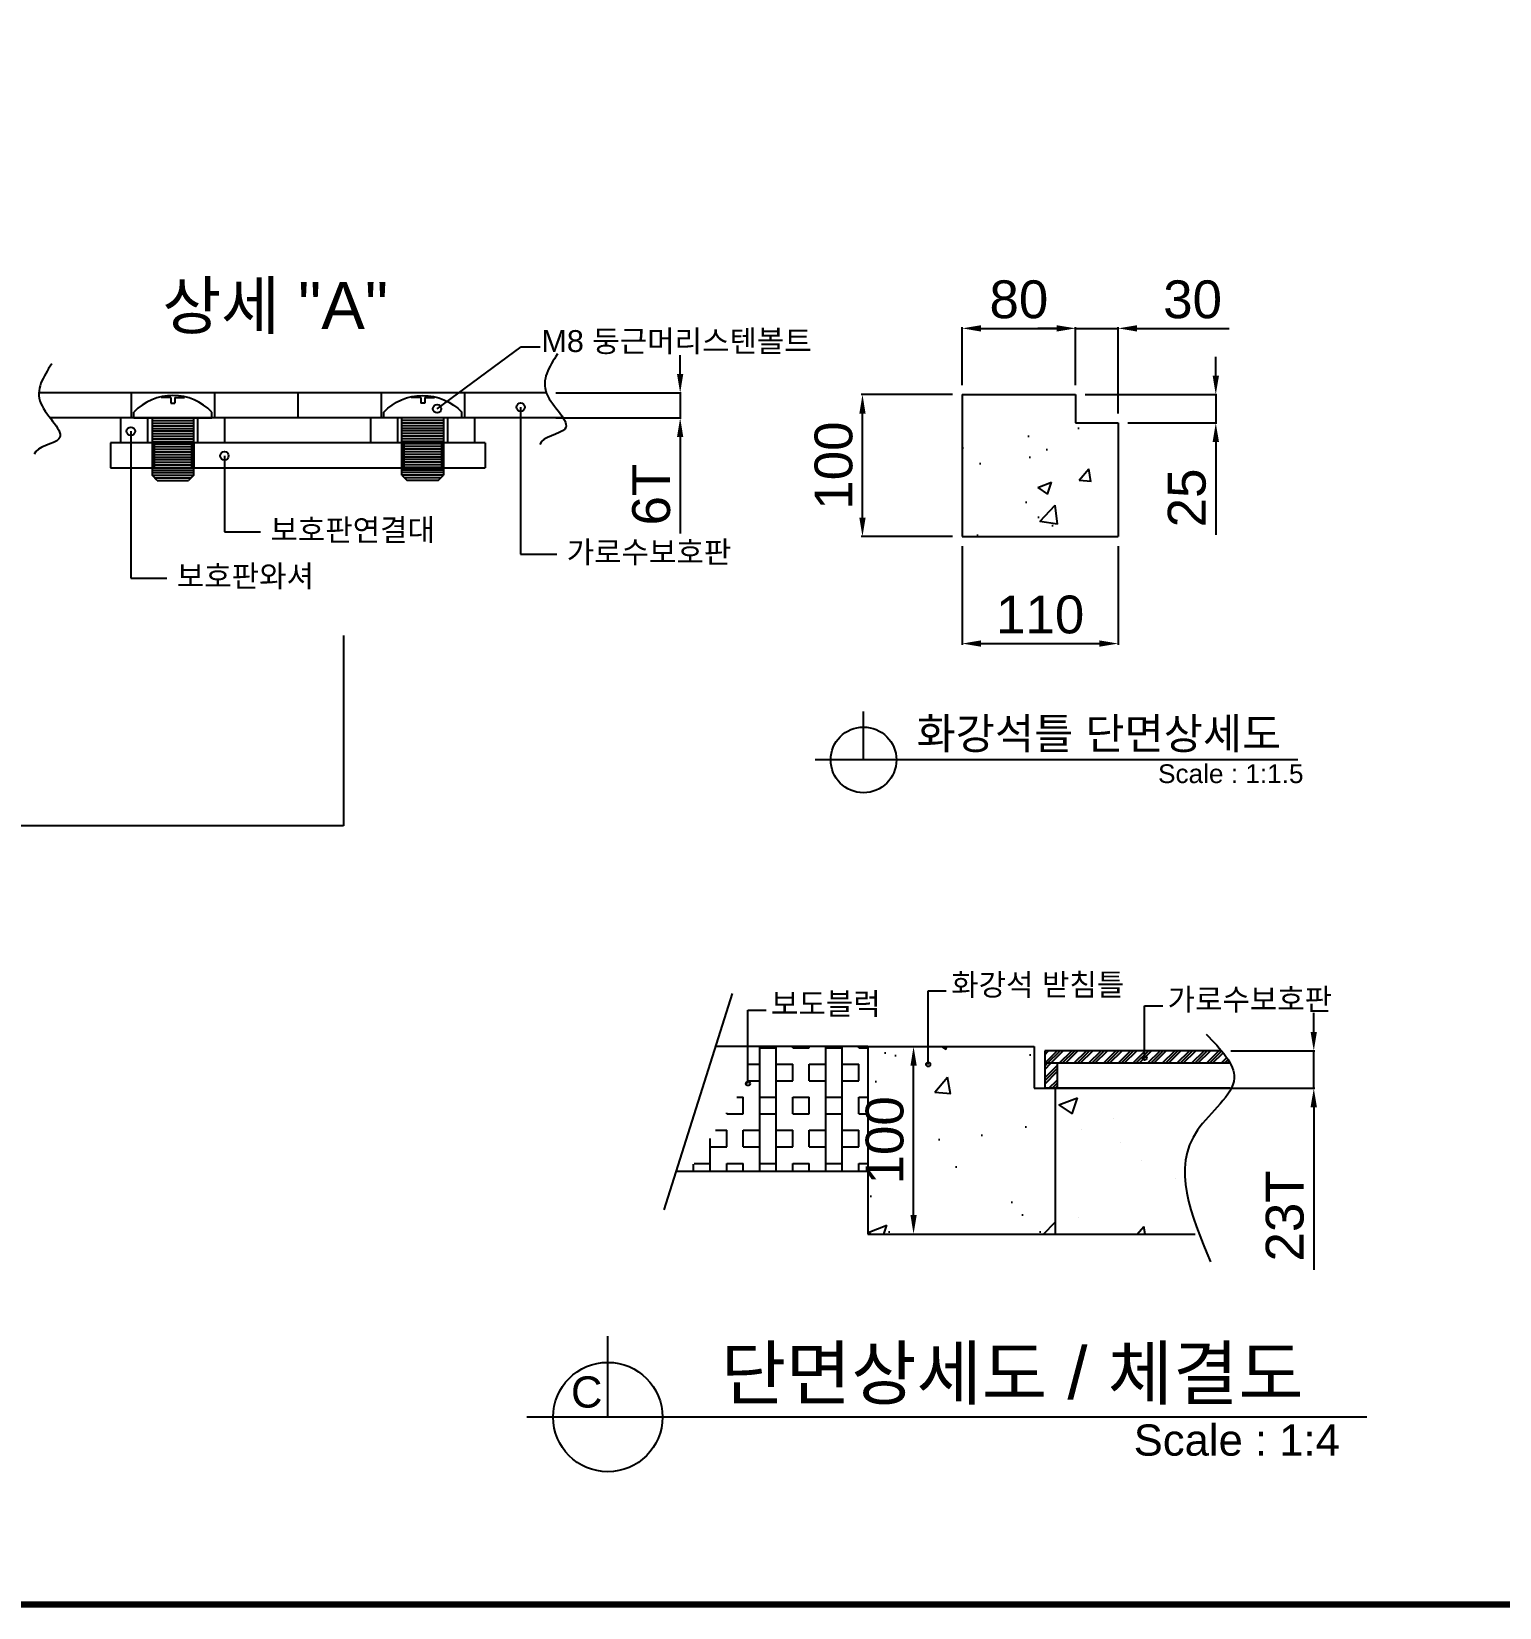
# Model space of a CAD drawing. Header units: millimetres. Extents: x 12472 to 17905, y -36910 to -33068.
# Drawn here: x 14705 to 16256, y -36783 to -35118 of the extents above; entities that cross this region are included whole.
import ezdxf
from ezdxf.enums import TextEntityAlignment as Align

# ---------------------------------------------------------------- set-up
doc = ezdxf.new("R2010")
doc.units = ezdxf.units.MM
doc.layers.add('LAYOUT', color=7, linetype='Continuous')
doc.layers.add('TEXT', color=7, linetype='Continuous')
doc.styles.get("Standard").update_dxf_attribs({"font": 'arial.ttf'})
doc.dimstyles.new('ISO-25', dxfattribs={"dimtxt": 40, "dimasz": 20, "dimexe": 1.25, "dimexo": 10, "dimgap": 10, "dimtad": 1, "dimdec": 0, "dimtxsty": 'Standard', "dimcen": 2.5, "dimclrd": 3, "dimclre": 3, "dimclrt": 3, "dimadec": 0, "dimazin": 0, "dimtfac": 1, "dimtdec": 0, "dimtmove": 0, "dimatfit": 3, "dimfxl": 0, "dimarcsym": 0})

# ---------------------------------------------------------------- blocks, each defined once
blk = doc.blocks.new('A$C36924EFD')
for p, q in [((0, 45), (0, -45)), ((0, 45), (6, 45)), ((6, -45), (6, 45)), ((0, -45), (6, -45))]:
    blk.add_line(p, q)
blk = doc.blocks.new('*D39')
at = {"color": 3, "lineweight": -2, "transparency": 16777216}
for p, q in [((15390.2, -35480.1), (15390.2, -35460.1)), ((15258.8, -35500.1), (15391.4, -35500.1)), ((15390.2, -35500.1), (15390.2, -35526.5)), ((15258.8, -35526.5), (15391.4, -35526.5)), ((15390.2, -35546.5), (15390.2, -35648.5))]:
    blk.add_line(p, q, dxfattribs=at)
at = {"color": 3, "transparency": 16777216}
for points in [[(15386.9, -35480.1), (15393.5, -35480.1), (15390.2, -35500.1)], [(15393.5, -35546.5), (15386.9, -35546.5), (15390.2, -35526.5)]]:
    blk.add_solid(points, dxfattribs=at)
at = {"layer": 'Defpoints', "color": 0, "transparency": 16777216}
for p in [(15248.8, -35500.1), (15248.8, -35526.5), (15390.2, -35526.5)]:
    blk.add_point(p, dxfattribs=at)
at = {"color": 3, "transparency": 16777216, "insert": (15359.8, -35607.5), "char_height": 40, "attachment_point": 5, "rotation": 90}
blk.add_mtext('6T', dxfattribs=at)
blk = doc.blocks.new('A$C5731754A')
at = {"color": 1}
for p, q in [((-11.2, 19.7), (-11.2, 20.5)), ((-1.9, 19.7), (-11.2, 19.7)), ((-1.9, 19.7), (-1.9, 14.1)), ((1.9, 19.7), (1.9, 14.1)), ((1.9, 19.7), (11.2, 19.7)), ((11.2, 19.7), (11.2, 20.5)), ((-37.5, 0), (-37.5, 5.7)), ((-37.5, 0), (37.5, 0)), ((-20, 0), (-20, -55)), ((-20, 0), (20, 0)), ((-1.9, 14.1), (1.9, 14.1)), ((20, -55), (20, 0)), ((37.5, 0), (37.5, 5.7)), ((-20, -2.5), (20, -2.5)), ((-20, -5), (20, -5)), ((-20, -7.5), (20, -7.5)), ((-20, -7.5), (20, -7.5)), ((-20, -10), (20, -10)), ((-20, -12.5), (20, -12.5)), ((-20, -12.5), (20, -12.5)), ((-20, -15), (20, -15)), ((-20, -17.5), (20, -17.5)), ((-20, -17.5), (20, -17.5)), ((-20, -20), (20, -20)), ((-20, -22.5), (20, -22.5)), ((-20, -22.5), (20, -22.5)), ((-20, -25), (20, -25)), ((-20, -27.5), (20, -27.5)), ((-20, -27.5), (20, -27.5)), ((-20, -30), (20, -30)), ((-20, -32.5), (20, -32.5)), ((-20, -35), (20, -35)), ((-20, -37.5), (20, -37.5)), ((-20, -40), (20, -40)), ((-20, -42.5), (20, -42.5)), ((-20, -45), (20, -45)), ((-20, -47.5), (20, -47.5)), ((-20, -50), (20, -50)), ((-20, -52.5), (20, -52.5)), ((-15, -60), (-20, -55)), ((-20, -55), (20, -55)), ((-17.5, -57.5), (17.5, -57.5)), ((-15, -60), (15, -60)), ((20, -55), (15, -60))]:
    blk.add_line(p, q, dxfattribs=at)
blk.add_arc((0, -30.4), 52, 43.8928, 136.1072, dxfattribs=at)
blk = doc.blocks.new('*D32')
at = {"color": 3, "lineweight": -2, "transparency": 16777216}
for p, q in [((16059.9, -36175.2), (16059.9, -36155.2)), ((15972.2, -36195.2), (16061.1, -36195.2)), ((16059.9, -36234.8), (16059.9, -36195.2)), ((15981.1, -36234.8), (16061.1, -36234.8)), ((16059.9, -36254.8), (16059.9, -36426.5))]:
    blk.add_line(p, q, dxfattribs=at)
at = {"color": 3, "transparency": 16777216}
for points in [[(16056.5, -36175.2), (16063.2, -36175.2), (16059.9, -36195.2)], [(16063.2, -36254.8), (16056.5, -36254.8), (16059.9, -36234.8)]]:
    blk.add_solid(points, dxfattribs=at)
at = {"layer": 'Defpoints', "color": 0, "transparency": 16777216}
for p in [(15962.2, -36195.2), (16059.9, -36195.2), (15971.1, -36234.8)]:
    blk.add_point(p, dxfattribs=at)
at = {"color": 3, "transparency": 16777216, "insert": (16029.4, -36369.7), "char_height": 40, "attachment_point": 5, "rotation": 90}
blk.add_mtext('23T', dxfattribs=at)
blk = doc.blocks.new('*D16')
at = {"color": 3, "lineweight": -2, "transparency": 16777216}
for p, q in [((15598.5, -36190.8), (15638.1, -36190.8)), ((15636.9, -36368.8), (15636.9, -36210.8)), ((15598.5, -36388.8), (15638.1, -36388.8))]:
    blk.add_line(p, q, dxfattribs=at)
at = {"color": 3, "transparency": 16777216}
for points in [[(15633.6, -36210.8), (15640.2, -36210.8), (15636.9, -36190.8)], [(15633.6, -36368.8), (15640.2, -36368.8), (15636.9, -36388.8)]]:
    blk.add_solid(points, dxfattribs=at)
at = {"layer": 'Defpoints', "color": 0, "transparency": 16777216}
for p in [(15588.5, -36190.8), (15636.9, -36190.8), (15588.5, -36388.8)]:
    blk.add_point(p, dxfattribs=at)
at = {"color": 3, "transparency": 16777216, "insert": (15606.5, -36289.8), "char_height": 40, "attachment_point": 5, "rotation": 90}
blk.add_mtext('100', dxfattribs=at)
blk = doc.blocks.new('*D33')
at = {"color": 3, "lineweight": -2, "transparency": 16777216}
for p, q in [((-175, 264.3), (-271.6, 264.3)), ((-270.3, 134.3), (-270.3, 244.3)), ((-175, 114.3), (-271.6, 114.3))]:
    blk.add_line(p, q, dxfattribs=at)
at = {"color": 3, "transparency": 16777216}
for points in [[(-267, 244.3), (-273.6, 244.3), (-270.3, 264.3)], [(-273.6, 134.3), (-267, 134.3), (-270.3, 114.3)]]:
    blk.add_solid(points, dxfattribs=at)
at = {"layer": 'Defpoints', "color": 0, "transparency": 16777216}
for p in [(-270.3, 264.3), (-165, 264.3), (-165, 114.3)]:
    blk.add_point(p, dxfattribs=at)
at = {"color": 3, "transparency": 16777216, "insert": (-300.7, 189.3), "char_height": 40, "attachment_point": 5, "rotation": 90}
blk.add_mtext('100', dxfattribs=at)
blk = doc.blocks.new('*D34')
at = {"color": 3, "lineweight": -2, "transparency": 16777216}
for p, q in [((-165, 104.3), (-165, 0)), ((0, 104.3), (0, 0)), ((-145, 1.2), (-20, 1.2))]:
    blk.add_line(p, q, dxfattribs=at)
at = {"color": 3, "transparency": 16777216}
for points in [[(-145, 4.6), (-145, -2.1), (-165, 1.2)], [(-20, -2.1), (-20, 4.6), (0, 1.2)]]:
    blk.add_solid(points, dxfattribs=at)
at = {"layer": 'Defpoints', "color": 0, "transparency": 16777216}
for p in [(-165, 114.3), (0, 114.3), (0, 1.2)]:
    blk.add_point(p, dxfattribs=at)
at = {"color": 3, "transparency": 16777216, "insert": (-82.5, 31.7), "char_height": 40, "attachment_point": 5}
blk.add_mtext('110', dxfattribs=at)
blk = doc.blocks.new('*D35')
at = {"color": 3, "lineweight": -2, "transparency": 16777216}
for p, q in [((-165, 274.3), (-165, 335.5)), ((-145, 334.3), (-65, 334.3)), ((-45, 274.3), (-45, 335.5))]:
    blk.add_line(p, q, dxfattribs=at)
at = {"color": 3, "transparency": 16777216}
for points in [[(-145, 337.6), (-145, 330.9), (-165, 334.3)], [(-65, 330.9), (-65, 337.6), (-45, 334.3)]]:
    blk.add_solid(points, dxfattribs=at)
at = {"layer": 'Defpoints', "color": 0, "transparency": 16777216}
for p in [(-45, 334.3), (-165, 264.3), (-45, 264.3)]:
    blk.add_point(p, dxfattribs=at)
at = {"color": 3, "transparency": 16777216, "insert": (-105, 364.7), "char_height": 40, "attachment_point": 5}
blk.add_mtext('80', dxfattribs=at)
blk = doc.blocks.new('*D36')
at = {"color": 3, "lineweight": -2, "transparency": 16777216}
for p, q in [((-65, 334.3), (-85, 334.3)), ((-45, 274.3), (-45, 335.5)), ((-45, 334.3), (0, 334.3)), ((0, 244.3), (0, 335.5)), ((20, 334.3), (117.1, 334.3))]:
    blk.add_line(p, q, dxfattribs=at)
at = {"color": 3, "transparency": 16777216}
for points in [[(-65, 330.9), (-65, 337.6), (-45, 334.3)], [(20, 337.6), (20, 330.9), (0, 334.3)]]:
    blk.add_solid(points, dxfattribs=at)
at = {"layer": 'Defpoints', "color": 0, "transparency": 16777216}
for p in [(0, 334.3), (-45, 264.3), (0, 234.3)]:
    blk.add_point(p, dxfattribs=at)
at = {"color": 3, "transparency": 16777216, "insert": (78.6, 364.7), "char_height": 40, "attachment_point": 5}
blk.add_mtext('30', dxfattribs=at)
blk = doc.blocks.new('*D37')
at = {"color": 3, "lineweight": -2, "transparency": 16777216}
for p, q in [((103.1, 284.3), (103.1, 304.3)), ((-35, 264.3), (104.4, 264.3)), ((103.1, 264.3), (103.1, 234.3)), ((10, 234.3), (104.4, 234.3)), ((103.1, 214.3), (103.1, 116))]:
    blk.add_line(p, q, dxfattribs=at)
at = {"color": 3, "transparency": 16777216}
for points in [[(99.8, 284.3), (106.5, 284.3), (103.1, 264.3)], [(106.5, 214.3), (99.8, 214.3), (103.1, 234.3)]]:
    blk.add_solid(points, dxfattribs=at)
at = {"layer": 'Defpoints', "color": 0, "transparency": 16777216}
for p in [(-45, 264.3), (0, 234.3), (103.1, 234.3)]:
    blk.add_point(p, dxfattribs=at)
at = {"color": 3, "transparency": 16777216, "insert": (72.7, 155.1), "char_height": 40, "attachment_point": 5, "rotation": 90}
blk.add_mtext('25', dxfattribs=at)
blk = doc.blocks.new('A$C57602617')
h = blk.add_hatch()
h.set_pattern_fill('AR-CONC', color=256, scale=0.825)
h.set_pattern_definition([(50, (-20131.66, -2672.8), (150.30235, -13.14975), [15.7163, -172.8787]), (355, (-20131.66, -2672.8), (-29.0758, 157.6219), [12.573, -138.3035]), (100.45144, (-20119.13, -2673.9), (121.2265, 144.4721), [13.3568, -146.9245]), (46.1842, (-20131.66, -2630.9), (223.6402, -34.685), [23.5744, -259.318]), (96.6356, (-20113.02, -2633.78), (195.8584, 204.1266), [20.0351, -220.387]), (351.1842, (-20131.66, -2630.9), (195.8584, 204.1266), [18.8595, -207.4543]), (21, (-20110.7, -2641.37), (125.0819, -84.3688), [15.7163, -172.8787]), (326, (-20110.7, -2641.37), (50.9867, 151.9551), [12.573, -138.303]), (71.45144, (-20100.28, -2648.4), (176.0685, 67.5863), [13.3568, -146.9242]), (37.5, (-20131.66, -2672.803), (2.5481, 69.7579), [0, -136.6266, 0, -140.3985, 0, -138.82688]), (7.5, (-20131.66, -2672.8), (55.12622, 82.64897), [0, -80.0481, 0, -133.48335, 0, -52.91137]), (327.5, (-20178.39, -2672.803), (111.86224, -4.72621), [0, -52.3875, 0, -163.449, 0, -216.88425]), (317.5, (-20199.34, -2672.8), (122.20657, 20.97686), [0, -68.10375, 0, -108.5469, 0, -154.01925])])
h.paths.add_polyline_path([(-16.5, 114.3), (-16.5, 231.3), (-33, 231.3), (-33, 264.3), (-165, 264.3), (-165, 114.3)])
for p, q in [((-165, 264.3), (-165, 114.3)), ((-165, 264.3), (-45, 264.3)), ((-45, 264.3), (-45, 234.3)), ((-45, 234.3), (0, 234.3)), ((0, 234.3), (0, 114.3)), ((-165, 114.3), (0, 114.3)), ((-269.2, -121.7), (-269.2, -70.5)), ((189.9, -121.7), (-320.4, -121.7))]:
    blk.add_line(p, q)
blk.add_circle((-269.2, -121.7), 34.7)
at = {"layer": 'TEXT'}
blk.add_text('화강석틀 단면상세도', height=33, dxfattribs=at).set_placement((-20.4, -110.3), align=Align.CENTER)
blk.add_text('Scale : 1:1.5', height=19.8, dxfattribs=at).set_placement((42.1, -146.2))
for base, p1, p2, text, picture, middle in [((-45, 334.3), (-165, 264.3), (-45, 264.3), '80', '*D35', (-105, 364.7)), ((0, 334.3), (-45, 264.3), (0, 234.3), '30', '*D36', (78.6, 364.7)), ((0, 1.2), (-165, 114.3), (0, 114.3), '110', '*D34', (-82.5, 31.7))]:
    dim = blk.add_linear_dim(base=base, p1=p1, p2=p2, text=text, dimstyle='ISO-25')
    dim.commit()
    dim.dimension.update_dxf_attribs({"geometry": picture, "text_midpoint": middle})
dim = blk.add_linear_dim(base=(103.1, 234.3), p1=(-45, 264.3), p2=(0, 234.3), angle=90, text='25', dimstyle='ISO-25', override={"dimtxsty": 'Standard'})
dim.commit()
dim.dimension.update_dxf_attribs({"geometry": '*D37', "text_midpoint": (72.7, 155.1)})
dim = blk.add_linear_dim(base=(-270.3, 264.3), p1=(-165, 114.3), p2=(-165, 264.3), angle=90, text='100', dimstyle='ISO-25')
dim.commit()
dim.dimension.update_dxf_attribs({"geometry": '*D33', "text_midpoint": (-300.7, 189.3)})

msp = doc.modelspace()

# ---------------------------------------------------------------- hatches: boundary and pattern name
h = msp.add_hatch()
h.set_pattern_fill('BOX', color=256, scale=2.75)
h.set_pattern_definition([(90, (8908.346, -36576.13), (-69.85, 4e-15), []), (90, (8925.81, -36576.13), (-69.85, 4e-15), []), (0, (8908.346, -36576.13), (0, 69.85), [-17.4625, 17.4625]), (0, (8908.346, -36558.67), (0, 69.85), [-17.4625, 17.4625]), (0, (8908.346, -36541.206), (0, 69.85), [17.4625, -17.4625]), (0, (8908.346, -36523.744), (0, 69.85), [17.4625, -17.4625]), (90, (8943.27, -36576.13), (-69.85, 4e-15), [17.4625, -17.4625]), (90, (8960.734, -36576.13), (-69.85, 4e-15), [17.4625, -17.4625])])
h.paths.add_polyline_path([(15588.5, -36322.8), (15588.5, -36190.8), (15461.9, -36190.8), (15461.9, -36232, 1.971845), (15459.8, -36229.2), (15399.3, -36322.8)])
h = msp.add_hatch()
h.set_pattern_fill('AR-CONC', color=256, scale=1.1)
h.set_pattern_definition([(50, (-11033.73, -40106.95), (200.4031, -17.533), [20.955, -230.505]), (355, (-11033.73, -40106.95), (-38.7678, 210.1625), [16.764, -184.4046]), (100.45144, (-11017.03, -40108.42), (161.6354, 192.6295), [17.809, -195.8993]), (46.1842, (-11033.73, -40051.07), (298.187, -46.2466), [31.4325, -345.7575]), (96.6356, (-11008.88, -40054.93), (261.1445, 272.1687), [26.7135, -293.849]), (351.1842, (-11033.73, -40051.07), (261.1445, 272.1687), [25.146, -276.6057]), (21, (-11005.79, -40065.04), (166.7758, -112.4917), [20.955, -230.505]), (326, (-11005.8, -40065.04), (67.9822, 202.6068), [16.764, -184.404]), (71.45144, (-10991.9, -40074.42), (234.758, 90.115), [17.809, -195.899]), (37.5, (-11033.73, -40106.954), (3.39746, 93.01054), [0, -182.1688, 0, -187.198, 0, -185.1025]), (7.5, (-11033.73, -40106.95), (73.50163, 110.19863), [0, -106.7308, 0, -177.9778, 0, -70.5485]), (327.5, (-11096.04, -40106.954), (149.14965, -6.30162), [0, -69.85, 0, -217.932, 0, -289.179]), (317.5, (-11123.98, -40106.95), (162.9421, 27.96914), [0, -90.805, 0, -144.7292, 0, -205.359])])
h.paths.add_polyline_path([(15786.5, -36388.8), (15786.5, -36234.8), (15764.5, -36234.8), (15764.5, -36190.8), (15588.5, -36190.8), (15588.5, -36388.8)])

# ---------------------------------------------------------------- linework, layer by layer
for p, q in [((15133.3, -35516.8), (15222.1, -35451.3)), ((15222.1, -35451.3), (15242.1, -35451.3)), ((15248.8, -35500.1), (14712.5, -35500.1)), ((14986.1, -35500.1), (14986.1, -35526.5)), ((15221.6, -35515.1), (15221.6, -35670.3)), ((15266.5, -35526.5), (14724.3, -35526.5)), ((14799.1, -35552.9), (14799.1, -35526.5)), ((14909.1, -35552.9), (14909.1, -35526.5)), ((15063.1, -35552.9), (15063.1, -35526.5)), ((15173.1, -35552.9), (15173.1, -35526.5)), ((14909.1, -35552.9), (14799.1, -35552.9)), ((14809.6, -35540.5), (14809.6, -35695.7)), ((15173.1, -35552.9), (15063.1, -35552.9)), ((14908.5, -35566.5), (14908.5, -35646.8)), ((14908.5, -35646.8), (14946.7, -35646.8)), ((15221.6, -35670.3), (15259.9, -35670.3)), ((14809.6, -35695.7), (14847.8, -35695.7)), ((15034.4, -35756.4), (15034.4, -35957.5)), ((15034.4, -35957.5), (14574.3, -35957.5)), ((15373.3, -36363.2), (15445.6, -36134.6)), ((15652.4, -36209.6), (15652.4, -36132)), ((15652.4, -36132), (15671.5, -36132)), ((15461.9, -36229.8), (15461.9, -36152.2)), ((15461.9, -36152.2), (15481, -36152.2)), ((15881.1, -36202.8), (15881.1, -36147.6)), ((15881.1, -36147.6), (15900.2, -36147.6)), ((15588.5, -36190.8), (15427.8, -36190.8)), ((15588.5, -36190.8), (15588.5, -36322.8)), ((15588.5, -36190.8), (15588.5, -36388.8)), ((15588.5, -36190.8), (15764.5, -36190.8)), ((15764.5, -36190.8), (15764.5, -36234.8)), ((15764.5, -36234.8), (15786.5, -36234.8)), ((15764.5, -36234.8), (16004.5, -36234.8)), ((15786.5, -36234.8), (15786.5, -36388.8)), ((15588.5, -36322.8), (15386, -36322.8)), ((15588.5, -36388.8), (15786.5, -36388.8)), ((15786.5, -36388.8), (15934.6, -36388.8)), ((15313.7, -36582.2), (15313.7, -36496.8)), ((16116, -36582.2), (15228.3, -36582.2))]:
    msp.add_line(p, q)
at = {"color": 2}
for p, q in [((14810.1, -35500.1), (14810.1, -35526.5)), ((14898.1, -35500.1), (14898.1, -35526.5)), ((15074.1, -35500.1), (15074.1, -35526.5)), ((15162.1, -35500.1), (15162.1, -35526.5)), ((14827.7, -35552.9), (14827.7, -35526.5)), ((14880.5, -35552.9), (14880.5, -35526.5)), ((15091.7, -35552.9), (15091.7, -35526.5)), ((15144.5, -35552.9), (15144.5, -35526.5)), ((14834.3, -35552.9), (14834.3, -35579.3)), ((14873.9, -35552.9), (14873.9, -35579.3)), ((15098.3, -35552.9), (15098.3, -35579.3)), ((15137.9, -35552.9), (15137.9, -35579.3)), ((15775.5, -36195.2), (15775.5, -36234.8)), ((15962.2, -36195.2), (15775.5, -36195.2)), ((15971.4, -36208.4), (15775.5, -36208.4)), ((15788.7, -36208.4), (15788.7, -36234.8)), ((15971.1, -36234.8), (15775.5, -36234.8))]:
    msp.add_line(p, q, dxfattribs=at)
at = {"color": 4}
for p, q in [((14832.1, -35552.9), (14832.1, -35579.3)), ((14876.1, -35552.9), (14876.1, -35579.3)), ((15096.1, -35552.9), (15096.1, -35579.3)), ((15140.1, -35552.9), (15140.1, -35579.3))]:
    msp.add_line(p, q, dxfattribs=at)
at = {"color": 2, "linetype": 'Continuous'}
for p, q in [((15775.5, -36208.2), (15788.5, -36195.2)), ((15775.5, -36196), (15776.2, -36195.2)), ((15775.5, -36199.3), (15779.5, -36195.2)), ((15778.6, -36208.4), (15791.8, -36195.2)), ((15781.9, -36208.4), (15795.1, -36195.2)), ((15790.8, -36208.4), (15804, -36195.2)), ((15794.1, -36208.4), (15807.3, -36195.2)), ((15797.4, -36208.4), (15810.6, -36195.2)), ((15806.4, -36208.4), (15819.6, -36195.2)), ((15809.7, -36208.4), (15822.9, -36195.2)), ((15813, -36208.4), (15826.2, -36195.2)), ((15821.9, -36208.4), (15835.1, -36195.2)), ((15825.2, -36208.4), (15838.4, -36195.2)), ((15828.5, -36208.4), (15841.7, -36195.2)), ((15837.5, -36208.4), (15850.7, -36195.2)), ((15840.8, -36208.4), (15854, -36195.2)), ((15844.1, -36208.4), (15857.3, -36195.2)), ((15853, -36208.4), (15866.2, -36195.2)), ((15856.3, -36208.4), (15869.5, -36195.2)), ((15859.6, -36208.4), (15872.8, -36195.2)), ((15868.6, -36208.4), (15881.8, -36195.2)), ((15871.9, -36208.4), (15885.1, -36195.2)), ((15875.2, -36208.4), (15888.4, -36195.2)), ((15884.2, -36208.4), (15897.4, -36195.2)), ((15887.5, -36208.4), (15900.7, -36195.2)), ((15890.8, -36208.4), (15904, -36195.2)), ((15899.7, -36208.4), (15912.9, -36195.2)), ((15903, -36208.4), (15916.2, -36195.2)), ((15906.3, -36208.4), (15919.5, -36195.2)), ((15915.3, -36208.4), (15928.5, -36195.2)), ((15918.6, -36208.4), (15931.8, -36195.2)), ((15921.9, -36208.4), (15935.1, -36195.2)), ((15930.8, -36208.4), (15944, -36195.2)), ((15934.1, -36208.4), (15947.3, -36195.2)), ((15937.4, -36208.4), (15950.6, -36195.2)), ((15946.4, -36208.4), (15959.6, -36195.2)), ((15949.7, -36208.4), (15962.5, -36195.6)), ((15953, -36208.4), (15964, -36197.5)), ((15961.9, -36208.4), (15967.8, -36202.6)), ((15775.5, -36211.5), (15778.6, -36208.4)), ((15775.5, -36214.8), (15781.9, -36208.4)), ((15775.5, -36223.8), (15788.7, -36210.6)), ((15775.5, -36230.4), (15788.7, -36217.2)), ((15778.6, -36208.4), (15778.6, -36208.4)), ((15778.6, -36224), (15788.7, -36213.9)), ((15781.9, -36208.4), (15781.9, -36208.4)), ((15790.8, -36208.4), (15790.8, -36208.4)), ((15797.4, -36208.4), (15797.4, -36208.4)), ((15806.4, -36208.4), (15806.4, -36208.4)), ((15809.7, -36208.4), (15809.7, -36208.4)), ((15813, -36208.4), (15813, -36208.4)), ((15821.9, -36208.4), (15821.9, -36208.4)), ((15825.2, -36208.4), (15825.2, -36208.4)), ((15828.5, -36208.4), (15828.5, -36208.4)), ((15837.5, -36208.4), (15837.5, -36208.4)), ((15853, -36208.4), (15853, -36208.4)), ((15856.3, -36208.4), (15856.3, -36208.4)), ((15859.6, -36208.4), (15859.6, -36208.4)), ((15868.6, -36208.4), (15868.6, -36208.4)), ((15871.9, -36208.4), (15871.9, -36208.4)), ((15875.2, -36208.4), (15875.2, -36208.4)), ((15884.2, -36208.4), (15884.2, -36208.4)), ((15887.5, -36208.4), (15887.5, -36208.4)), ((15899.7, -36208.4), (15899.7, -36208.4)), ((15903, -36208.4), (15903, -36208.4)), ((15906.3, -36208.4), (15906.3, -36208.4)), ((15915.3, -36208.4), (15915.3, -36208.4)), ((15918.6, -36208.4), (15918.6, -36208.4)), ((15921.9, -36208.4), (15921.9, -36208.4)), ((15930.8, -36208.4), (15930.8, -36208.4)), ((15934.1, -36208.4), (15934.1, -36208.4)), ((15937.4, -36208.4), (15937.4, -36208.4)), ((15946.4, -36208.4), (15946.4, -36208.4)), ((15949.7, -36208.4), (15949.7, -36208.4)), ((15953, -36208.4), (15953, -36208.4)), ((15961.9, -36208.4), (15961.9, -36208.4)), ((15965.2, -36208.4), (15969.1, -36204.6)), ((15965.2, -36208.4), (15965.2, -36208.4)), ((15968.5, -36208.4), (15970.4, -36206.6)), ((15968.5, -36208.4), (15968.5, -36208.4)), ((15775.5, -36227.1), (15778.6, -36224)), ((15780, -36234.8), (15788.7, -36226.1)), ((15783.3, -36234.8), (15788.7, -36229.4)), ((15786.6, -36234.8), (15788.7, -36232.7))]:
    msp.add_line(p, q, dxfattribs=at)
at = {"linetype": 'Continuous'}
for p, q in [((15790.6, -36252.3), (15810.1, -36244.8)), ((15790.6, -36252.4), (15804.5, -36261.7)), ((15804.5, -36261.7), (15810.1, -36244.9)), ((15848, -36267.2), (15848, -36267.2)), ((15814.6, -36278.6), (15814.6, -36278.6)), ((15855.3, -36292.6), (15855.3, -36292.6)), ((15878.1, -36311.5), (15878.1, -36311.5)), ((15914.2, -36330.1), (15914.2, -36330.1)), ((15811.2, -36371.6), (15811.2, -36371.6)), ((15873.4, -36388.8), (15880.3, -36380.7)), ((15881.7, -36388.8), (15880.2, -36380.7))]:
    msp.add_line(p, q, dxfattribs=at)
for centre, radius in [((15133.3, -35516.8), 4.42), ((15221.6, -35515.1), 4.42), ((14809.6, -35540.5), 4.42), ((14908.5, -35566.5), 4.42), ((15881.1, -36202.8), 2.21), ((15652.4, -36209.6), 2.21), ((15461.9, -36229.8), 2.21), ((15313.7, -36582.2), 57.8)]:
    msp.add_circle(centre, radius)
for points in [[(14726, -35469.3), (14717.2, -35482.9), (14699.8, -35509.6), (14754.9, -35552), (14709.9, -35556.1), (14707.4, -35564.9)], [(15260.6, -35458.9), (15251.8, -35472.4), (15234.4, -35499.2), (15289.5, -35541.6), (15244.5, -35545.7), (15242, -35554.5)]]:
    msp.add_open_spline(points, degree=3, knots=[0, 0, 0, 0, 39.447543, 77.809698, 105.591097, 105.591097, 105.591097, 105.591097])
msp.add_spline([(15946.2, -36177.6), (15975.7, -36224.1), (15936.9, -36279.1), (15950.7, -36418.2)], degree=3)
at = {"layer": 'LAYOUT', "const_width": 6.47}
msp.add_lwpolyline([(12601.4, -36780.2), (17775.8, -36780.2), (17775.8, -33196.9), (12601.4, -33196.9)], close=True, dxfattribs=at)

# ---------------------------------------------------------------- block references
msp.add_blockref('A$C57602617', (15853.2, -35766.1))
at = {"yscale": 1.1, "zscale": 1.1}
for p, xscale in [((14854.1, -35526.5), 1.1), ((15118.1, -35526.5), -1.1)]:
    msp.add_blockref('A$C5731754A', p, dxfattribs=dict(at, xscale=xscale))
at = {"xscale": 4.4, "yscale": 4.4, "zscale": 4.4, "rotation": 270}
msp.add_blockref('A$C36924EFD', (14986.1, -35552.9), dxfattribs=at)

# ---------------------------------------------------------------- texts
at = {"color": 4}
msp.add_text('상세 "A"', height=49.5, dxfattribs=at).set_placement((14842.9, -35432.5))
for s, height, p in [('M8 둥근머리스텐볼트', 23.1, (15243.6, -35456.8)), ('보호판연결대', 23.1, (14957.1, -35656.3)), ('가로수보호판', 23.1, (15270.3, -35679.8)), ('보호판와셔', 23.1, (14858.2, -35705.2)), ('화강석 받침틀', 23.1, (15676.7, -36136.8)), ('보도블럭', 23.1, (15486.2, -36157)), ('가로수보호판', 23.1, (15905.4, -36152.4)), ('C', 33, (15274.8, -36572.2))]:
    msp.add_text(s, height=height).set_placement(p)
at = {"layer": 'TEXT'}
msp.add_text('단면상세도 / 체결도', height=55, dxfattribs=at).set_placement((15741.1, -36563.2), align=Align.CENTER)
msp.add_text('Scale : 1:4', height=33, dxfattribs=at).set_placement((15869.6, -36623))

# ---------------------------------------------------------------- dimensions: what is measured, and where the dimension line sits
for base, p1, p2, text, picture, middle in [((15390.2, -35526.5), (15248.8, -35500.1), (15248.8, -35526.5), '6T', '*D39', (15359.8, -35607.5)), ((15636.9, -36190.8), (15588.5, -36388.8), (15588.5, -36190.8), '100', '*D16', (15606.5, -36289.8))]:
    dim = msp.add_linear_dim(base=base, p1=p1, p2=p2, angle=90, text=text, dimstyle='ISO-25')
    dim.commit()
    dim.dimension.update_dxf_attribs({"geometry": picture, "text_midpoint": middle})
dim = msp.add_linear_dim(base=(16059.9, -36195.2), p1=(15971.1, -36234.8), p2=(15962.2, -36195.2), angle=90, text='23T', dimstyle='ISO-25', override={"dimtxsty": 'Standard'})
dim.commit()
dim.dimension.update_dxf_attribs({"geometry": '*D32', "text_midpoint": (16059.9, -36369.7), "dimtype": 160})

doc.saveas('drawing.dxf')
